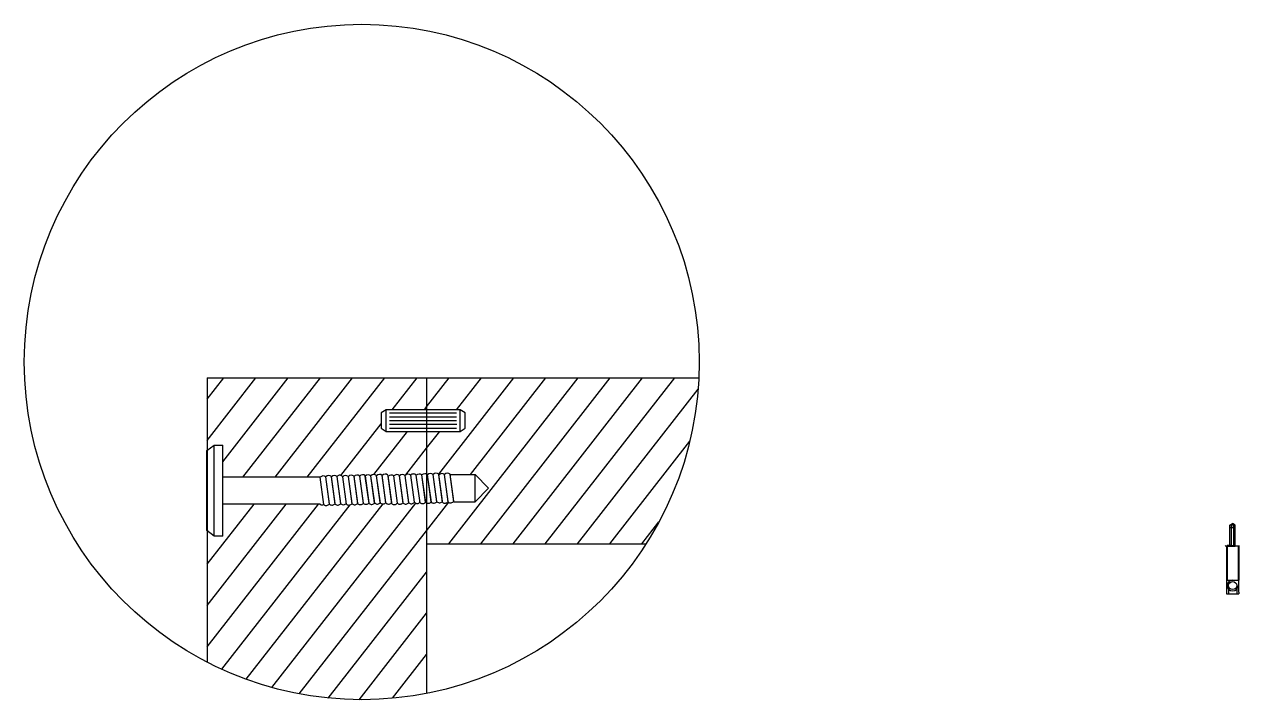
# Model space of a CAD drawing. Header units: millimetres. Extents: x -383 to 2872, y 639 to 2489.
# Drawn here: x 1394 to 1483.7, y 1425.9 to 1475.7 of the extents above; entities that cross this region are included whole.
import ezdxf

# ---------------------------------------------------------------- set-up
doc = ezdxf.new("R2010")
doc.units = ezdxf.units.MM
doc.layers.add('Chiodi', color=1, linetype='Continuous')
doc.layers.add('struttura', color=7, linetype='Continuous')
pattern_1 = [(52, (819.2587, 1395.5645), (-1.47752, 1.154365), [])]

msp = doc.modelspace()

# ---------------------------------------------------------------- hatches: boundary and pattern name
h = msp.add_hatch()
h.set_pattern_fill('ANSI31', color=256, scale=15, angle=7)
h.set_pattern_definition(pattern_1)
h.paths.add_polyline_path([(1420.384, 1445.906), (1420.384, 1447.035), (1420.751, 1447.271), (1423.737, 1447.271), (1423.737, 1449.619), (1407.525, 1449.619), (1407.525, 1444.285), (1408.054, 1444.662), (1408.681, 1444.662), (1408.681, 1442.29), (1415.873, 1442.29, -0.38635), (1416.29, 1442.315, -0.399895), (1416.719, 1442.333, -0.373421), (1417.126, 1442.348, -0.521011), (1417.541, 1442.319, -0.38577), (1417.958, 1442.344, -0.399895), (1418.386, 1442.361, -0.373354), (1418.794, 1442.376, -0.404719), (1419.226, 1442.39, -0.361918), (1419.624, 1442.397, -0.399895), (1420.052, 1442.414, -0.373354), (1420.459, 1442.43, -0.408153), (1420.894, 1442.441), (1420.904, 1442.371, -0.372902), (1421.311, 1442.386, -0.399895), (1421.739, 1442.404, -0.373354), (1422.146, 1442.419, -0.388309), (1422.565, 1442.444, -0.454283), (1422.975, 1442.434, -0.38577), (1423.392, 1442.459, -0.311142), (1423.737, 1442.528), (1423.737, 1445.671), (1420.751, 1445.671)])
h = msp.add_hatch()
h.set_pattern_fill('ANSI31', color=256, scale=15, angle=7)
h.set_pattern_definition(pattern_1)
h.paths.add_polyline_path([(1443.846, 1449.619), (1423.737, 1449.619), (1423.737, 1447.271), (1426.217, 1447.271), (1426.584, 1447.035), (1426.584, 1445.906), (1426.217, 1445.671), (1423.737, 1445.671), (1423.737, 1442.528, -0.078932), (1423.82, 1442.476, -0.373354), (1424.227, 1442.491, -0.424236), (1424.674, 1442.491, -0.346547), (1425.059, 1442.487, -0.412961), (1425.498, 1442.495), (1427.321, 1442.495), (1428.303, 1441.485), (1427.321, 1440.471), (1425.755, 1440.471), (1425.75, 1440.511, -0.42921), (1425.324, 1440.476, -0.455072), (1424.88, 1440.476, -0.375759), (1424.492, 1440.48, -0.430376), (1424.065, 1440.463, -0.311216), (1423.737, 1440.396), (1423.737, 1437.384), (1439.958, 1437.384, 0.130951)])
h = msp.add_hatch()
h.set_pattern_fill('ANSI31', color=256, scale=15, angle=7)
h.set_pattern_definition(pattern_1)
h.paths.add_polyline_path([(1423.737, 1440.396, -0.081794), (1423.657, 1440.447, -0.43902), (1423.223, 1440.436, -0.45849), (1422.839, 1440.446, -0.433302), (1422.411, 1440.407, -0.430376), (1421.984, 1440.39, -0.403275), (1421.576, 1440.375, -0.455072), (1421.132, 1440.375, -0.379606), (1420.741, 1440.382), (1420.734, 1440.43, -0.446169), (1420.297, 1440.401, -0.403275), (1419.889, 1440.386, -0.434924), (1419.458, 1440.372, -0.391239), (1419.059, 1440.365, -0.430376), (1418.631, 1440.348, -0.403275), (1418.223, 1440.332, -0.455072), (1417.779, 1440.333, -0.375759), (1417.391, 1440.337, -0.430376), (1416.964, 1440.319, -0.403275), (1416.556, 1440.304, -0.400391), (1416.151, 1440.267, -0.238896), (1415.873, 1440.295), (1408.682, 1440.295), (1408.682, 1437.948), (1408.054, 1437.948), (1407.525, 1438.343), (1407.525, 1428.639, 0.168914), (1423.737, 1426.333)])

# ---------------------------------------------------------------- linework, layer by layer
msp.add_circle((1418.946, 1450.797), 24.928)
at = {"layer": 'Chiodi'}
for p, q in [((1420.751, 1447.271), (1420.384, 1447.035)), ((1426.217, 1447.271), (1420.751, 1447.271)), ((1420.751, 1445.671), (1420.751, 1447.271)), ((1426.584, 1447.035), (1426.217, 1447.271)), ((1426.217, 1445.671), (1426.217, 1447.271)), ((1420.384, 1447.035), (1420.384, 1445.906)), ((1420.987, 1447.035), (1425.945, 1447.035)), ((1420.993, 1446.755), (1425.95, 1446.755)), ((1420.995, 1446.469), (1425.952, 1446.469)), ((1421.003, 1446.198), (1425.961, 1446.198)), ((1426.584, 1445.906), (1426.584, 1447.035)), ((1420.384, 1445.906), (1420.751, 1445.671)), ((1420.751, 1445.671), (1426.217, 1445.671)), ((1420.997, 1445.91), (1425.955, 1445.91)), ((1426.217, 1445.671), (1426.584, 1445.906)), ((1483.081, 1438.752), (1483.281, 1438.867)), ((1483.081, 1438.552), (1483.081, 1438.752)), ((1483.481, 1438.752), (1483.081, 1438.752)), ((1483.081, 1438.552), (1483.181, 1438.61)), ((1483.081, 1437.252), (1483.081, 1438.552)), ((1483.481, 1438.552), (1483.081, 1438.552)), ((1483.181, 1438.752), (1483.181, 1438.61)), ((1483.181, 1438.61), (1483.381, 1438.61)), ((1483.181, 1438.552), (1483.181, 1438.61)), ((1483.181, 1438.552), (1483.181, 1437.194)), ((1483.481, 1438.752), (1483.281, 1438.867)), ((1483.381, 1438.61), (1483.381, 1438.752)), ((1483.381, 1438.552), (1483.381, 1438.61)), ((1483.481, 1438.552), (1483.381, 1438.61)), ((1483.381, 1437.194), (1483.381, 1438.552)), ((1483.481, 1438.552), (1483.481, 1438.752)), ((1483.481, 1437.252), (1483.481, 1438.552)), ((1482.831, 1437.152), (1482.731, 1437.252)), ((1482.831, 1437.252), (1482.831, 1433.694)), ((1483.081, 1437.252), (1482.881, 1437.252)), ((1483.181, 1437.252), (1483.081, 1437.252)), ((1483.081, 1437.252), (1483.081, 1437.194)), ((1483.081, 1437.252), (1483.181, 1437.194)), ((1483.181, 1437.252), (1483.381, 1437.252)), ((1483.481, 1437.252), (1483.381, 1437.194)), ((1483.381, 1437.252), (1483.481, 1437.252)), ((1483.481, 1437.252), (1483.481, 1437.194)), ((1483.731, 1437.252), (1483.731, 1434.694)), ((1482.881, 1437.194), (1482.881, 1434.694)), ((1482.881, 1437.194), (1483.081, 1437.194)), ((1483.081, 1437.194), (1483.481, 1437.194)), ((1483.681, 1437.194), (1483.481, 1437.194)), ((1483.681, 1437.194), (1483.681, 1434.694)), ((1482.881, 1434.694), (1483.681, 1434.694)), ((1483.081, 1434.694), (1483.081, 1434.64)), ((1483.731, 1433.812), (1483.731, 1434.694)), ((1482.831, 1433.694), (1482.981, 1433.694)), ((1482.981, 1434.027), (1482.981, 1433.694)), ((1482.981, 1433.694), (1483.581, 1433.694)), ((1483.581, 1434.029), (1483.581, 1433.694)), ((1483.581, 1433.694), (1483.731, 1433.694)), ((1483.731, 1433.812), (1483.731, 1433.694))]:
    msp.add_line(p, q, dxfattribs=at)
at = {"layer": 'Chiodi', "color": 2}
for p, q in [((1407.512, 1444.276), (1408.054, 1444.662)), ((1408.054, 1437.948), (1408.054, 1444.662)), ((1408.054, 1444.662), (1408.681, 1444.662)), ((1408.681, 1442.29), (1408.681, 1444.667)), ((1407.512, 1438.352), (1407.512, 1444.276)), ((1415.873, 1442.29), (1408.681, 1442.29)), ((1408.681, 1440.295), (1408.681, 1442.29)), ((1416.151, 1440.267), (1415.874, 1442.291)), ((1416.569, 1440.293), (1416.291, 1442.316)), ((1416.566, 1440.316), (1416.291, 1442.315)), ((1416.984, 1440.342), (1416.709, 1442.341)), ((1416.986, 1440.3), (1416.709, 1442.323)), ((1417.404, 1440.326), (1417.127, 1442.349)), ((1417.401, 1440.349), (1417.127, 1442.347)), ((1417.818, 1440.295), (1417.541, 1442.319)), ((1418.236, 1440.321), (1417.959, 1442.345)), ((1418.233, 1440.344), (1417.959, 1442.343)), ((1418.651, 1440.37), (1418.377, 1442.369)), ((1418.654, 1440.328), (1418.377, 1442.351)), ((1419.072, 1440.354), (1418.795, 1442.377)), ((1419.069, 1440.377), (1418.795, 1442.376)), ((1419.484, 1440.349), (1419.207, 1442.372)), ((1419.487, 1440.403), (1419.212, 1442.402)), ((1419.902, 1440.375), (1419.625, 1442.398)), ((1419.899, 1440.398), (1419.625, 1442.396)), ((1420.32, 1440.381), (1420.042, 1442.405)), ((1420.317, 1440.424), (1420.043, 1442.422)), ((1420.738, 1440.407), (1420.46, 1442.431)), ((1420.735, 1440.43), (1420.46, 1442.429)), ((1421.171, 1440.338), (1420.894, 1442.361)), ((1421.172, 1440.417), (1420.898, 1442.416)), ((1421.589, 1440.364), (1421.312, 1442.387)), ((1421.586, 1440.387), (1421.312, 1442.386)), ((1422.007, 1440.37), (1421.729, 1442.394)), ((1422.004, 1440.413), (1421.73, 1442.412)), ((1422.425, 1440.396), (1422.147, 1442.42)), ((1422.422, 1440.42), (1422.147, 1442.418)), ((1422.839, 1440.446), (1422.565, 1442.444)), ((1423.252, 1440.41), (1422.975, 1442.434)), ((1423.67, 1440.436), (1423.393, 1442.46)), ((1423.667, 1440.46), (1423.393, 1442.458)), ((1424.085, 1440.486), (1423.81, 1442.484)), ((1424.088, 1440.443), (1423.81, 1442.467)), ((1424.505, 1440.469), (1424.228, 1442.493)), ((1424.502, 1440.492), (1424.228, 1442.491)), ((1424.919, 1440.439), (1424.642, 1442.462)), ((1424.92, 1440.518), (1424.646, 1442.517)), ((1425.337, 1440.465), (1425.06, 1442.488)), ((1425.334, 1440.488), (1425.06, 1442.486)), ((1425.752, 1440.514), (1425.478, 1442.512)), ((1425.755, 1440.471), (1425.478, 1442.495)), ((1425.478, 1442.495), (1427.321, 1442.495)), ((1427.321, 1440.471), (1427.321, 1442.495)), ((1428.303, 1441.485), (1427.321, 1442.495)), ((1427.321, 1440.471), (1428.303, 1441.485)), ((1415.873, 1440.295), (1408.681, 1440.295)), ((1408.682, 1437.948), (1408.682, 1440.326)), ((1425.755, 1440.471), (1427.321, 1440.471)), ((1408.054, 1437.948), (1407.512, 1438.352)), ((1408.682, 1437.948), (1408.054, 1437.948))]:
    msp.add_line(p, q, dxfattribs=at)
at = {"layer": 'Chiodi'}
msp.add_circle((1483.28, 1434.293), 0.3, dxfattribs=at)
at = {"layer": 'Chiodi', "color": 2}
for centre, radius, start, end in [((1416.096, 1442.073), 0.311, 50.99417, 135.7306), ((1416.514, 1442.099), 0.311, 50.99417, 135.7306), ((1416.931, 1442.106), 0.311, 50.99417, 135.7306), ((1417.323, 1442.188), 0.254, 30.92574, 140.8227), ((1417.763, 1442.101), 0.311, 50.99417, 135.7306), ((1418.181, 1442.127), 0.311, 50.99417, 135.7306), ((1418.599, 1442.134), 0.311, 50.99417, 135.7306), ((1419.017, 1442.16), 0.311, 50.99417, 135.7306), ((1419.429, 1442.155), 0.311, 50.99417, 135.7306), ((1419.847, 1442.181), 0.311, 50.99417, 135.7306), ((1420.265, 1442.187), 0.311, 50.99417, 135.7306), ((1420.683, 1442.213), 0.311, 50.99417, 135.7306), ((1421.116, 1442.144), 0.311, 50.99417, 135.7306), ((1421.534, 1442.17), 0.311, 50.99417, 135.7306), ((1421.952, 1442.177), 0.311, 50.99417, 135.7306), ((1422.37, 1442.203), 0.311, 50.99417, 135.7306), ((1422.765, 1442.26), 0.272, 39.69584, 137.42173), ((1423.197, 1442.216), 0.311, 50.99417, 135.7306), ((1423.615, 1442.242), 0.311, 50.99417, 135.7306), ((1424.032, 1442.249), 0.311, 50.99417, 135.7306), ((1424.45, 1442.275), 0.311, 50.99417, 135.7306), ((1424.864, 1442.245), 0.311, 50.99417, 135.7306), ((1425.282, 1442.271), 0.311, 50.99417, 135.7306), ((1416.04, 1440.555), 0.309, 237.35871, 291.1023), ((1416.334, 1440.498), 0.294, 231.58314, 321.95807), ((1416.752, 1440.524), 0.294, 231.58314, 321.95807), ((1417.169, 1440.53), 0.294, 231.58314, 321.95807), ((1417.587, 1440.556), 0.294, 231.58314, 318.8699), ((1418.001, 1440.526), 0.294, 231.58314, 321.95807), ((1418.419, 1440.552), 0.294, 231.58314, 321.95807), ((1418.837, 1440.559), 0.294, 231.58314, 321.95807), ((1419.255, 1440.584), 0.294, 231.58314, 321.95807), ((1419.667, 1440.579), 0.294, 231.58314, 321.95807), ((1420.085, 1440.605), 0.294, 231.58314, 321.95807), ((1420.503, 1440.612), 0.294, 231.58314, 321.95807), ((1420.94, 1440.599), 0.294, 231.58314, 321.95807), ((1421.354, 1440.569), 0.294, 231.58314, 321.95807), ((1421.772, 1440.595), 0.294, 231.58314, 321.95807), ((1422.19, 1440.601), 0.294, 231.58314, 321.95807), ((1422.608, 1440.627), 0.294, 231.58314, 321.95807), ((1423.035, 1440.606), 0.253, 219.32399, 325.66365), ((1423.435, 1440.641), 0.294, 231.58314, 321.95807), ((1423.853, 1440.667), 0.294, 231.58314, 321.95807), ((1424.27, 1440.674), 0.294, 231.58314, 321.95807), ((1424.688, 1440.7), 0.294, 231.58314, 321.95807), ((1425.102, 1440.669), 0.294, 231.58314, 321.95807), ((1425.52, 1440.695), 0.294, 231.58314, 321.95807)]:
    msp.add_arc(centre, radius, start, end, dxfattribs=at)
at = {"layer": 'Chiodi'}
msp.add_arc((1483.28, 1434.293), 0.4, 90, 0, dxfattribs=at)
at = {"layer": 'struttura'}
for p, q in [((1407.525, 1449.619), (1407.525, 1428.639)), ((1407.525, 1449.619), (1423.737, 1449.619)), ((1423.737, 1449.619), (1423.737, 1426.333)), ((1423.737, 1449.619), (1443.846, 1449.619)), ((1423.737, 1449.619), (1423.737, 1437.384)), ((1423.737, 1437.384), (1439.958, 1437.384))]:
    msp.add_line(p, q, dxfattribs=at)

doc.saveas('drawing.dxf')
